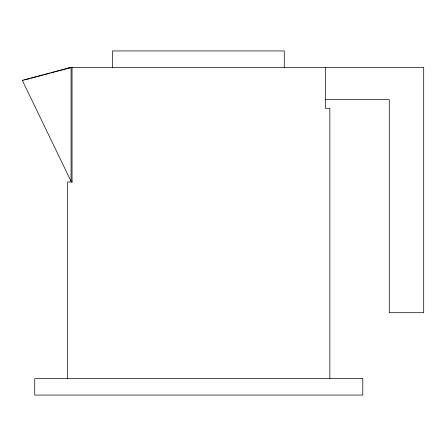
<?xml version="1.0" encoding="UTF-8"?>
<svg xmlns="http://www.w3.org/2000/svg" width="446" height="446" viewBox="0 0 446 446"><rect width="100%" height="100%" fill="white"/><g stroke="black" fill="none" stroke-linecap="round" stroke-linejoin="round"><path stroke-width="0.67" d="M72.035 67.329L72.035 182.035L71.065 181.338L22.3 80.33L71.065 67.329L423.7 67.329L423.7 312.696L389.274 312.696L389.274 99.67L325.379 99.67M24.602 79.973L29.943 78.546M31.114 78.223L36.628 76.768M37.849 76.428L43.307 74.984M44.583 74.633L49.985 73.205M51.312 72.837L70.028 67.859M68.6 67.993L69.492 67.993M22.3 80.33L23.264 80.33M72.035 181.338L71.065 181.338L71.065 67.329M72.035 182.035L67.658 182.035L67.658 378.671M329.845 378.671L329.845 108.294L325.379 108.294L325.379 67.329M284.275 67.329L284.275 50.939L112.531 50.939L112.531 67.329M362.788 378.671L34.721 378.671L34.721 395.061L362.788 395.061L362.788 378.671"/></g></svg>
